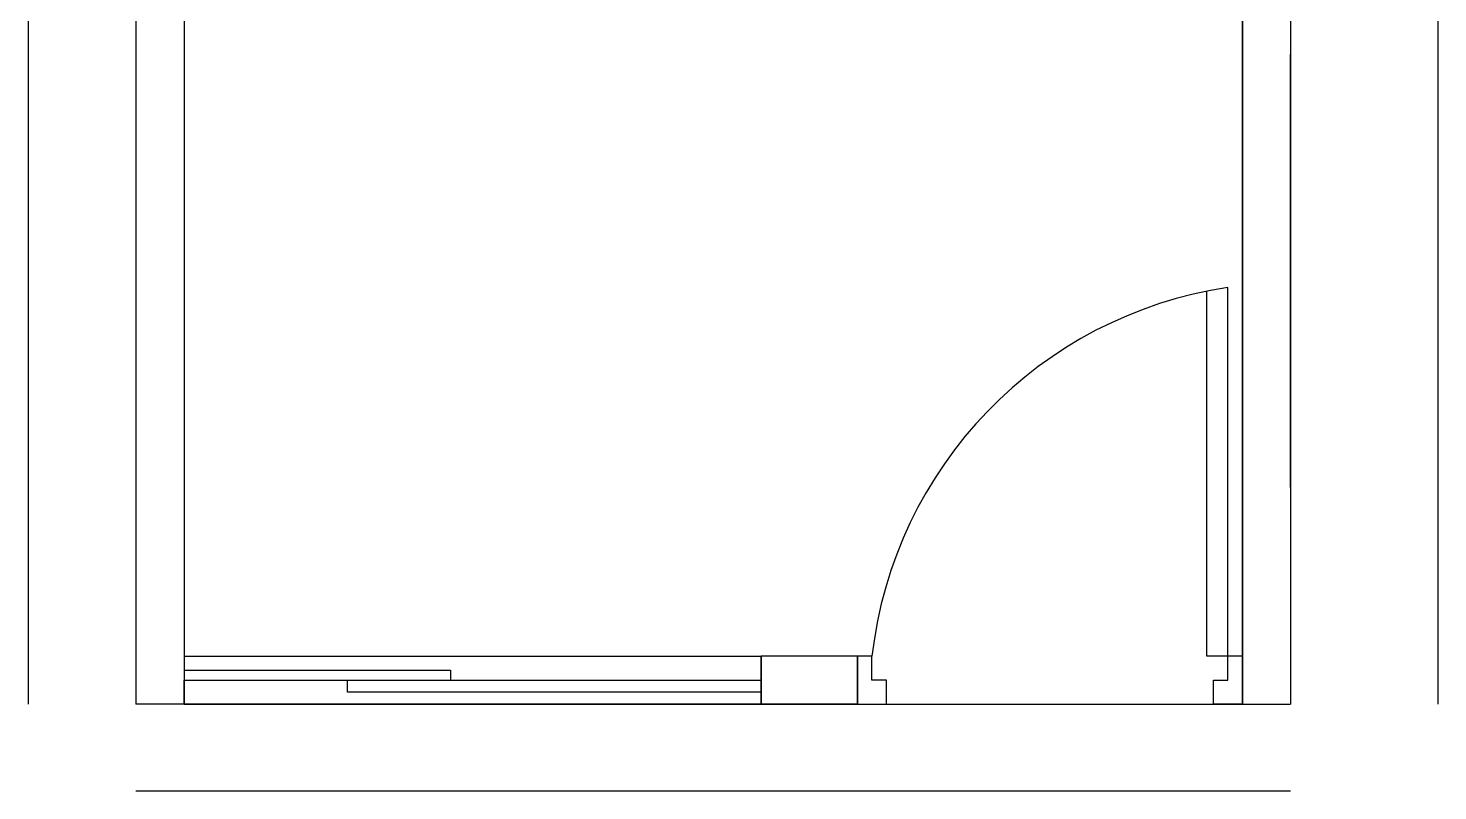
# Model space of a CAD drawing. Header units: inches. Extents: x 70 to 217, y 620 to 796.
# Drawn here: x 70.5 to 217, y 620 to 699.2 of the extents above; entities that cross this region are included whole.
import ezdxf

# ---------------------------------------------------------------- set-up
doc = ezdxf.new("R2010")
doc.units = ezdxf.units.IN
doc.header["$MEASUREMENT"] = 0
for name, color, linetype in [('Dimension', 164, 'Continuous'), ('Door', 20, 'Continuous'), ('Wall', 7, 'Continuous'), ('Window', 120, 'Continuous')]:
    doc.layers.add(name, color=color, linetype=linetype)

msp = doc.modelspace()

# ---------------------------------------------------------------- linework, layer by layer
at = {"layer": 'Dimension'}
for p, q in [((70.5, 773.00734), (70.5, 629.00734)), ((196.69382, 768.00734), (196.69382, 629.00734)), ((217, 768.00734), (217, 634.00734)), ((217, 634.00734), (217, 629.00734)), ((81.69382, 620), (201.69382, 620))]:
    msp.add_line(p, q, dxfattribs=at)
at = {"layer": 'Door'}
for p, q in [((193, 634.00734), (193, 671.92199)), ((195.19382, 631.50734), (195.19382, 672.30861)), ((158.19382, 634.00734), (156.69382, 634.00734)), ((158.19382, 631.50734), (158.19382, 634.00734)), ((196.69382, 634.00734), (193, 634.00734)), ((196.69382, 634.00734), (193.69382, 634.00734)), ((195.19382, 631.50734), (195.19382, 634.00734)), ((159.69382, 631.50734), (158.19382, 631.50734)), ((159.69382, 629.00734), (159.69382, 631.50734)), ((193.69382, 629.00734), (193.69382, 631.50734)), ((193.69382, 631.50734), (195.19382, 631.50734)), ((156.69382, 629.00734), (159.69382, 629.00734)), ((159.69382, 629.00734), (196.69382, 629.00734)), ((196.69382, 629.00734), (193.69382, 629.00734)), ((196.69382, 629.00734), (196.69382, 629.00734)), ((196.69382, 629.00734), (196.69382, 629.00734))]:
    msp.add_line(p, q, dxfattribs=at)
msp.add_arc((201.69382, 629.00734), 43.78641, 98.5369893, 173.4430535, dxfattribs=at)
at = {"layer": 'Wall'}
for p, q in [((81.69382, 773.00734), (81.69382, 629.00734)), ((201.69382, 773.00734), (201.69382, 629.00734)), ((196.69382, 629.00734), (196.69382, 768.00734)), ((86.69382, 701.00734), (86.69382, 629.00734)), ((201.69382, 651.50734), (201.69382, 696.50734)), ((196.69382, 629.00734), (196.69382, 673.7287)), ((196.69382, 673.7287), (196.69382, 629.00734)), ((86.69382, 634.00734), (86.69382, 629.00734)), ((146.69382, 629.00734), (146.69382, 634.00734)), ((146.69382, 634.00734), (146.69382, 629.00734)), ((156.69382, 634.00734), (146.69382, 634.00734)), ((156.69382, 629.00734), (156.69382, 634.00734)), ((156.69382, 634.00734), (156.69382, 629.00734)), ((196.69382, 629.00734), (196.69382, 634.00734)), ((86.69382, 629.00734), (86.69382, 631.50734)), ((156.69382, 629.00734), (81.69382, 629.00734)), ((146.69382, 629.00734), (156.69382, 629.00734)), ((146.69382, 629.00734), (156.69382, 629.00734)), ((196.69382, 629.00734), (201.69382, 629.00734)), ((196.69382, 629.00734), (196.69382, 629.00734))]:
    msp.add_line(p, q, dxfattribs=at)
at = {"layer": 'Window'}
for p, q in [((86.69382, 634.00734), (146.69382, 634.00734)), ((86.69382, 634.00734), (86.69382, 634.00734)), ((86.69382, 634.00734), (86.69382, 634.00734)), ((86.69382, 634.00734), (86.69382, 634.00734)), ((86.69382, 634.00734), (86.69382, 634.00734)), ((86.69382, 634.00734), (86.69382, 634.00734)), ((146.69382, 634.00734), (146.69382, 629.00734)), ((86.69382, 632.5506), (114.39126, 632.5506)), ((86.69382, 629.00734), (86.69382, 631.50734)), ((86.69382, 631.50734), (86.69382, 631.50734)), ((86.69382, 631.50734), (146.69382, 631.50734)), ((103.69382, 630.26359), (103.69382, 631.50734)), ((114.39126, 632.5506), (114.39126, 631.50734)), ((146.69382, 631.50734), (146.69382, 630.26359)), ((146.69382, 630.26359), (103.69382, 630.26359)), ((146.69382, 630.26359), (124.69382, 630.26359)), ((86.69382, 629.00734), (146.69382, 629.00734)), ((146.69382, 629.00734), (146.69382, 629.00734))]:
    msp.add_line(p, q, dxfattribs=at)

doc.saveas('drawing.dxf')
